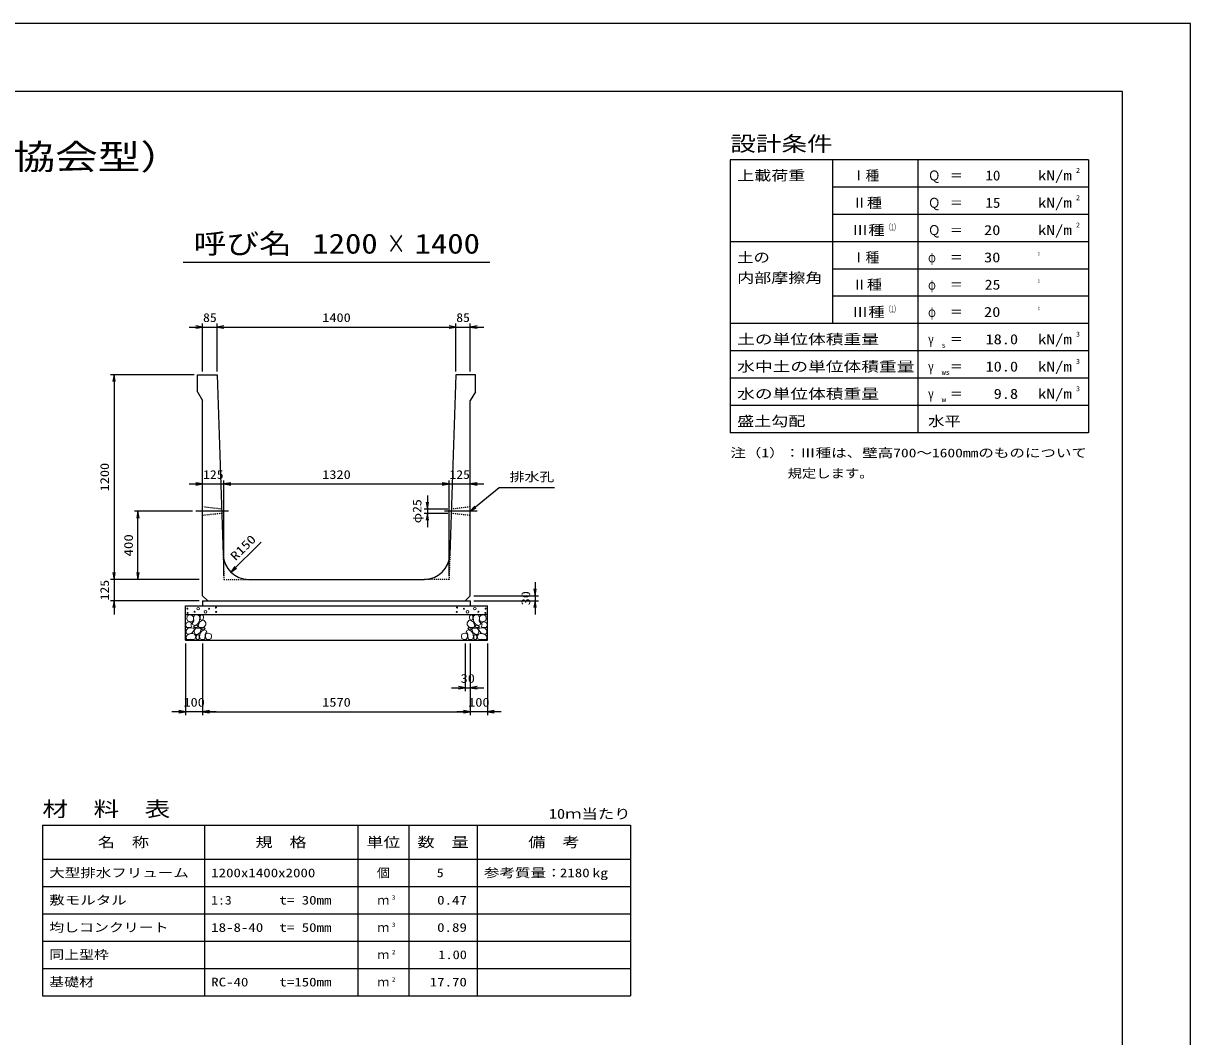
# Model space of a CAD drawing. Units: millimetres at full size. Extents: x 0 to 16820, y 0 to 11880.
# Drawn here: x 9973 to 16820, y 5940 to 11880 of the extents above; entities that cross this region are included whole.
import ezdxf
from ezdxf.enums import TextEntityAlignment as Align

# ---------------------------------------------------------------- set-up
doc = ezdxf.new("R2010")
doc.units = ezdxf.units.MM
doc.linetypes.add('CHAIN', pattern=[18.5, 12, -1.5, 3.5, -1.5])
doc.linetypes.add('DASHED_SPACED', pattern=[12, 6, -6])
for name, color, linetype, lineweight in [('0_2', 7, 'Continuous', 25), ('D-BMK', 2, 'CHAIN', 25), ('D-DCR-HCHn', 4, 'Continuous', 9), ('D-MTR-FRAM', 7, 'Continuous', 25), ('D-MTR-LINE', 7, 'Continuous', 25), ('D-STR-DIM', 7, 'Continuous', 25), ('D-STR-STRn', 1, 'Continuous', 25), ('D-TTL', 2, 'Continuous', 25), ('D-TTL-FRAM', 2, 'Continuous', 25), ('D-TTL-LINE', 7, 'Continuous', 25), ('D-TTL-TXT', 7, 'Continuous', 25)]:
    doc.layers.add(name, color=color, linetype=linetype, lineweight=lineweight)
for name, color, linetype in [('D-DOC', 7, 'Continuous'), ('D-MTR', 7, 'Continuous'), ('D-MTR-TXT', 7, 'Continuous')]:
    doc.layers.add(name, color=color, linetype=linetype)
doc.styles.add('ＭＳ ゴシック', font='')
doc.styles.get('ＭＳ ゴシック').set_extended_font_data('MS Gothic')

# ---------------------------------------------------------------- blocks, each defined once
blk = doc.blocks.new('open_arrow')
at = {"color": 0, "linetype": 'Continuous', "lineweight": -2}
blk.add_lwpolyline([(7.5, 1.25), (0, 0), (7.5, -1.25)], dxfattribs=at)

msp = doc.modelspace()

# ---------------------------------------------------------------- linework, layer by layer
at = {"layer": '0_2'}
msp.add_lwpolyline([(12595, 9020), (12765, 9160), (12805, 9160), (13087.944, 9160)], dxfattribs=at)
at = {"layer": 'D-BMK'}
for p, q in [((11176.667, 9020), (10985, 9020)), ((12635, 9020), (12443.333, 9020))]:
    msp.add_line(p, q, dxfattribs=at)
at = {"layer": 'D-DCR-HCHn'}
for points in [[(10930.46, 8365.356), (10925.26, 8349.753), (10932.194, 8339.352), (10949.53, 8337.618), (10961.366, 8342.699), (10956.464, 8354.954), (10959.932, 8361.889), (10952.997, 8368.823), (10942.596, 8372.29)], [(10963.399, 8408.696), (10947.796, 8412.163), (10933.928, 8405.228), (10932.194, 8389.626), (10935.661, 8377.491), (10952.997, 8372.29), (10965.132, 8372.29), (10970.333, 8380.958), (10970.333, 8400.028)], [(10977.267, 8410.429), (10972.067, 8394.827), (10973.8, 8377.491), (10961.665, 8358.421), (10977.267, 8349.753), (10994.603, 8358.421), (11005.005, 8372.29), (11008.472, 8394.827), (11005.005, 8406.962), (10994.603, 8412.163)], [(11006.739, 8368.823), (10998.071, 8348.02), (11005.005, 8339.352), (11025.808, 8339.352), (11034.476, 8342.819), (11043.144, 8354.954), (11043.144, 8365.356), (11034.476, 8379.224), (11024.074, 8380.958)], [(11010.206, 8406.962), (11010.206, 8386.159), (11018.874, 8380.958), (11027.542, 8386.159), (11029.275, 8398.294), (11027.542, 8408.696), (11015.407, 8412.163)], [(12613.261, 8368.823), (12621.929, 8348.02), (12614.995, 8339.352), (12594.192, 8339.352), (12585.524, 8342.819), (12576.856, 8354.954), (12576.856, 8365.356), (12585.524, 8379.224), (12595.926, 8380.958)], [(12609.794, 8406.962), (12609.794, 8386.159), (12601.126, 8380.958), (12592.458, 8386.159), (12590.725, 8398.294), (12592.458, 8408.696), (12604.593, 8412.163)], [(12642.733, 8410.429), (12647.933, 8394.827), (12646.2, 8377.491), (12658.335, 8358.421), (12642.733, 8349.753), (12625.397, 8358.421), (12614.995, 8372.29), (12611.528, 8394.827), (12614.995, 8406.962), (12625.397, 8412.163)], [(12656.601, 8408.696), (12672.204, 8412.163), (12686.072, 8405.228), (12687.806, 8389.626), (12684.339, 8377.491), (12667.003, 8372.29), (12654.868, 8372.29), (12649.667, 8380.958), (12649.667, 8400.028)], [(12689.54, 8365.356), (12694.74, 8349.753), (12687.806, 8339.352), (12670.47, 8337.618), (12658.634, 8342.699), (12663.536, 8354.954), (12660.068, 8361.889), (12667.003, 8368.823), (12677.404, 8372.29)], [(10963.366, 8307.757), (10976.208, 8327.019), (10974.603, 8331.834), (10956.946, 8336.65), (10940.894, 8335.045), (10929.658, 8325.414), (10928.052, 8314.177), (10929.658, 8302.941), (10942.499, 8299.731)], [(10969.787, 8267.627), (10981.023, 8272.443), (10984.234, 8288.494), (10977.813, 8299.731), (10966.577, 8302.941), (10952.13, 8301.336), (10936.078, 8294.915), (10928.052, 8285.284), (10928.052, 8274.048), (10932.868, 8267.627), (10952.13, 8269.232)], [(10980.735, 8349.753), (10972.067, 8342.819), (10975.534, 8337.618), (10987.669, 8337.618), (10992.87, 8339.352), (10996.337, 8346.286), (10991.136, 8351.487)], [(11008.311, 8307.757), (11016.337, 8327.019), (11009.916, 8335.045), (10990.654, 8335.045), (10982.628, 8331.834), (10974.603, 8320.598), (10974.603, 8310.967), (10982.628, 8298.125), (10992.259, 8296.52)], [(11005.101, 8272.443), (11005.101, 8291.705), (10997.075, 8296.52), (10989.049, 8291.705), (10987.444, 8280.469), (10989.049, 8270.837), (11000.285, 8267.627)], [(11035.599, 8269.232), (11040.415, 8283.679), (11038.81, 8299.731), (11050.046, 8317.388), (11035.599, 8325.414), (11019.548, 8317.388), (11009.916, 8304.546), (11006.706, 8283.679), (11009.916, 8272.443), (11019.548, 8267.627)], [(11032.389, 8325.414), (11040.415, 8331.834), (11037.204, 8336.65), (11025.968, 8336.65), (11021.153, 8335.045), (11017.942, 8328.624), (11022.758, 8323.808)], [(11048.441, 8270.837), (11062.887, 8267.627), (11075.729, 8274.048), (11077.334, 8288.494), (11074.124, 8299.731), (11058.072, 8304.546), (11046.836, 8304.546), (11042.02, 8296.52), (11042.02, 8278.863)], [(12571.559, 8270.837), (12557.113, 8267.627), (12544.271, 8274.048), (12542.666, 8288.494), (12545.876, 8299.731), (12561.928, 8304.546), (12573.164, 8304.546), (12577.98, 8296.52), (12577.98, 8278.863)], [(12584.401, 8269.232), (12579.585, 8283.679), (12581.19, 8299.731), (12569.954, 8317.388), (12584.401, 8325.414), (12600.452, 8317.388), (12610.084, 8304.546), (12613.294, 8283.679), (12610.084, 8272.443), (12600.452, 8267.627)], [(12587.611, 8325.414), (12579.585, 8331.834), (12582.796, 8336.65), (12594.032, 8336.65), (12598.847, 8335.045), (12602.058, 8328.624), (12597.242, 8323.808)], [(12611.689, 8307.757), (12603.663, 8327.019), (12610.084, 8335.045), (12629.346, 8335.045), (12637.372, 8331.834), (12645.397, 8320.598), (12645.397, 8310.967), (12637.372, 8298.125), (12627.741, 8296.52)], [(12614.899, 8272.443), (12614.899, 8291.705), (12622.925, 8296.52), (12630.951, 8291.705), (12632.556, 8280.469), (12630.951, 8270.837), (12619.715, 8267.627)], [(12639.265, 8349.753), (12647.933, 8342.819), (12644.466, 8337.618), (12632.331, 8337.618), (12627.13, 8339.352), (12623.663, 8346.286), (12628.864, 8351.487)], [(12650.213, 8267.627), (12638.977, 8272.443), (12635.766, 8288.494), (12642.187, 8299.731), (12653.423, 8302.941), (12667.87, 8301.336), (12683.922, 8294.915), (12691.948, 8285.284), (12691.948, 8274.048), (12687.132, 8267.627), (12667.87, 8269.232)], [(12656.634, 8307.757), (12643.792, 8327.019), (12645.397, 8331.834), (12663.054, 8336.65), (12679.106, 8335.045), (12690.342, 8325.414), (12691.948, 8314.177), (12690.342, 8302.941), (12677.501, 8299.731)]]:
    msp.add_lwpolyline(points, close=True, dxfattribs=at)
for centre, radius in [((10935.727, 8448.955), 3), ((10936.869, 8423.91), 3), ((10977.292, 8430.752), 3), ((10998.336, 8448.955), 7.5), ((11041.664, 8429.961), 7.5), ((11062.708, 8448.164), 3), ((11103.131, 8455.006), 3), ((11104.273, 8429.961), 3), ((12515.727, 8429.961), 3), ((12516.869, 8455.006), 3), ((12557.292, 8448.164), 3), ((12578.336, 8429.961), 7.5), ((12621.664, 8448.955), 7.5), ((12642.708, 8430.752), 3), ((12683.131, 8423.91), 3), ((12684.273, 8448.955), 3)]:
    msp.add_circle(centre, radius, dxfattribs=at)
at = {"layer": 'D-MTR-FRAM'}
for p, q in [((10085, 7180), (13535, 7180)), ((10085, 7180), (10085, 6180)), ((13535, 7180), (13535, 6180)), ((10085, 6180), (13535, 6180))]:
    msp.add_line(p, q, dxfattribs=at)
at = {"layer": 'D-MTR-LINE'}
for p, q in [((11035, 7180), (11035, 6180)), ((11935, 7180), (11935, 6180)), ((12235, 7180), (12235, 6180)), ((12635, 7180), (12635, 6180)), ((10085, 6980), (13535, 6980)), ((10085, 6820), (13535, 6820)), ((10085, 6660), (13535, 6660)), ((10085, 6500), (13535, 6500)), ((10085, 6340), (13535, 6340))]:
    msp.add_line(p, q, dxfattribs=at)
at = {"layer": 'D-STR-DIM'}
for p, q in [((10945, 10100), (11190, 10100)), ((11025, 9840), (11025, 10120)), ((11110, 9840), (11110, 10120)), ((11110, 9840), (11110, 10120)), ((11110, 10100), (12510, 10100)), ((12430, 10100), (12675, 10100)), ((12510, 9840), (12510, 10120)), ((12510, 9840), (12510, 10120)), ((12595, 9840), (12595, 10120)), ((10975, 9820), (10485, 9820)), ((10505, 9820), (10505, 8620)), ((10945, 9180), (11230, 9180)), ((11150, 8640), (11150, 9200)), ((11150, 8640), (11150, 9200)), ((11150, 9180), (12470, 9180)), ((12390, 9180), (12675, 9180)), ((12470, 8640), (12470, 9200)), ((12470, 8640), (12470, 9200)), ((12343.333, 9112.5), (12343.333, 8927.5)), ((10965, 9020), (10625, 9020)), ((10645, 8620), (10645, 9020)), ((12463.75, 9032.5), (12323.333, 9032.5)), ((12462.917, 9007.5), (12323.333, 9007.5)), ((11190.799, 8662.182), (11367.576, 8838.958)), ((10505, 8700), (10505, 8415)), ((11005, 8620), (10485, 8620)), ((11005, 8620), (10485, 8620)), ((11005, 8620), (10625, 8620)), ((12975, 8605), (12975, 8415)), ((11005, 8495), (10485, 8495)), ((12615, 8525), (12995, 8525)), ((12615, 8495), (12995, 8495)), ((10925, 8245), (10925, 7825)), ((11025, 8245), (11025, 7825)), ((11025, 8245), (11025, 7825)), ((12565, 8245), (12565, 7965)), ((12595, 8245), (12595, 7825)), ((12595, 8245), (12595, 7825)), ((12595, 8245), (12595, 7965)), ((12695, 8245), (12695, 7825)), ((12485, 7985), (12675, 7985)), ((11105, 7845), (10845, 7845)), ((11025, 7845), (12595, 7845)), ((12775, 7845), (12515, 7845))]:
    msp.add_line(p, q, dxfattribs=at)
at = {"layer": 'D-STR-STRn'}
for p, q in [((10995, 9820), (11110, 9820)), ((10995, 9720), (10995, 9820)), ((11110, 9820), (11145.167, 8765.003)), ((12510, 9820), (12474.833, 8765.003)), ((12625, 9820), (12510, 9820)), ((12625, 9720), (12625, 9820)), ((10995, 9720), (11025, 9670)), ((11025, 8525), (11025, 9670)), ((12625, 9720), (12595, 9670)), ((12595, 8525), (12595, 9670)), ((11295.083, 8620), (12324.917, 8620)), ((11025, 8525), (11055, 8495)), ((11025, 8495), (12595, 8495)), ((11025, 8495), (11025, 8465)), ((12595, 8525), (12565, 8495)), ((12595, 8495), (12595, 8465)), ((10925, 8265), (10925, 8465)), ((10925, 8465), (12695, 8465)), ((12695, 8265), (12695, 8465)), ((10925, 8415), (12695, 8415)), ((10925, 8265), (12695, 8265))]:
    msp.add_line(p, q, dxfattribs=at)
at = {"layer": 'D-STR-STRn', "color": 2, "linetype": 'DASHED_SPACED'}
for p, q in [((11136.25, 9032.5), (11025, 9045)), ((12595, 9045), (12483.75, 9032.5)), ((11137.083, 9007.5), (11025, 8995)), ((12595, 8995), (12482.917, 9007.5)), ((11145.167, 8765.003), (11150, 8620)), ((12474.833, 8765.003), (12470, 8620)), ((11150, 8620), (11295.083, 8620)), ((12470, 8620), (12324.917, 8620))]:
    msp.add_line(p, q, dxfattribs=at)
at = {"layer": 'D-STR-STRn'}
for centre, start, end in [((11295.083, 8770), 181.90915, 270), ((12324.917, 8770), 270, 358.09085)]:
    msp.add_arc(centre, 150, start, end, dxfattribs=at)
at = {"layer": 'D-TTL'}
for points in [[(0, 0), (16820, 0), (16820, 11880), (0, 11880)], [(400, 400), (16420, 400), (16420, 11480), (400, 11480)]]:
    msp.add_lwpolyline(points, close=True, dxfattribs=at)
at = {"layer": 'D-TTL-FRAM'}
for p, q in [((16220, 11080), (14120, 11080)), ((14120, 11080), (14120, 9480)), ((16220, 11080), (16220, 9480)), ((16220, 9480), (14120, 9480))]:
    msp.add_line(p, q, dxfattribs=at)
at = {"layer": 'D-TTL-LINE'}
for p, q in [((14720, 11080), (14720, 10120)), ((15220, 11080), (15220, 9480)), ((16220, 10920), (14720, 10920)), ((16220, 10760), (14720, 10760)), ((16220, 10600), (14120, 10600)), ((16220, 10440), (14720, 10440)), ((16220, 10280), (14720, 10280)), ((16220, 10120), (14120, 10120)), ((16220, 9960), (14120, 9960)), ((16220, 9800), (14120, 9800)), ((16220, 9640), (14120, 9640))]:
    msp.add_line(p, q, dxfattribs=at)
at = {"layer": 'D-TTL-TXT'}
msp.add_line((10910, 10480), (12710, 10480), dxfattribs=at)

# ---------------------------------------------------------------- block references
at = {"layer": '0_2', "xscale": 5.33, "yscale": 5.33, "rotation": 39.5}
msp.add_blockref('open_arrow', (12595, 9020), dxfattribs=at)
at = {"layer": 'D-STR-DIM', "xscale": 5.33, "yscale": 5.33}
for p, rotation in [((11025, 10100), 180), ((12510, 10100), 180), ((12510, 10100), 180), ((10505, 9820), 270), ((11025, 9180), 180), ((12470, 9180), 180), ((12470, 9180), 180), ((12343.333, 9032.5), 90), ((10645, 9020), 270), ((12343.333, 9007.5), 270), ((10505, 8620), 90), ((10505, 8620), 90), ((10645, 8620), 90), ((11190.799, 8662.182), 45), ((12975, 8525), 90), ((10505, 8495), 270), ((12975, 8495), 270), ((12565, 7985), 180), ((10925, 7845), 180), ((12595, 7845), 180), ((12595, 7845), 180)]:
    msp.add_blockref('open_arrow', p, dxfattribs=dict(at, rotation=rotation))
for p in [(11110, 10100), (11110, 10100), (12595, 10100), (11150, 9180), (11150, 9180), (12595, 9180), (12595, 7985), (11025, 7845), (11025, 7845), (12695, 7845)]:
    msp.add_blockref('open_arrow', p, dxfattribs=at)

# ---------------------------------------------------------------- texts
at = {"layer": '0_2', "style": 'ＭＳ ゴシック', "width": 1.25}
msp.add_text('排水孔', height=51.32, dxfattribs=at).set_placement((12825, 9180), align=Align.BOTTOM_LEFT)
at = {"layer": 'D-DOC', "style": 'ＭＳ ゴシック'}
for s, width, p in [('注（1）：Ⅲ種は、壁高700～1600mmのものについて', 1.3, (14120, 9320.667)), ('\u3000\u3000\u3000\u3000規定します。', 1.2, (14120, 9200.667))]:
    msp.add_text(s, height=51.32, dxfattribs=dict(at, width=width)).set_placement(p, align=Align.BOTTOM_LEFT)
at = {"layer": 'D-MTR', "style": 'ＭＳ ゴシック', "width": 1.25}
msp.add_text('材\u3000料\u3000表', height=87.98, dxfattribs=at).set_placement((10085, 7204), align=Align.BOTTOM_LEFT)
at = {"layer": 'D-MTR', "style": 'ＭＳ ゴシック', "width": 1.2}
msp.add_text('10ｍ当たり', height=58.65, dxfattribs=at).set_placement((13535, 7199.333), align=Align.BOTTOM_RIGHT)
at = {"layer": 'D-MTR-TXT', "style": 'ＭＳ ゴシック'}
for s, height, width, p in [('名\u3000称', 58.65, 1.25, (10560, 7080)), ('規\u3000格', 58.65, 1.25, (11485, 7080)), ('単位', 58.65, 1.25, (12085, 7080)), ('数\u3000量', 58.65, 1.25, (12435, 7080)), ('備\u3000考', 58.65, 1.25, (13085, 7080)), ('個', 51.32, 1.1, (12085, 6900))]:
    msp.add_text(s, height=height, dxfattribs=dict(at, width=width)).set_placement(p, align=Align.MIDDLE_CENTER)
for s, width, p in [('大型排水フリューム', 1.3, (10125, 6900)), ('1200x1400x2000', 1.25, (11075, 6900)), ('参考質量：    kg', 1.3, (12675, 6900)), ('敷モルタル', 1.3, (10125, 6740)), ('1:3', 1.15, (11075, 6740)), ('t= 30mm', 1.25, (11475, 6740)), ('均しコンクリート', 1.25, (10125, 6580)), ('18-8-40', 1.25, (11075, 6580)), ('t= 50mm', 1.25, (11475, 6580)), ('同上型枠', 1.25, (10125, 6420)), ('基礎材', 1.25, (10125, 6260)), ('RC-40', 1.25, (11075, 6260)), ('t=150mm', 1.25, (11475, 6260))]:
    msp.add_text(s, height=51.32, dxfattribs=dict(at, width=width)).set_placement(p, align=Align.MIDDLE_LEFT)
for s, width, p in [('5', 1.15, (12438.553, 6900)), ('2180', 1.25, (13295, 6900)), ('0.47', 1.25, (12575, 6740)), ('0.89', 1.25, (12575, 6580)), ('1.00', 1.2, (12575, 6420)), ('17.70', 1.25, (12575, 6260))]:
    msp.add_text(s, height=51.32, dxfattribs=dict(at, width=width)).set_placement(p, align=Align.MIDDLE_RIGHT)
for p in [(12085, 6740), (12085, 6580), (12085, 6420), (12085, 6260)]:
    msp.add_text('ｍ', height=51.32, dxfattribs=at).set_placement(p, align=Align.MIDDLE_CENTER)
at = {"layer": 'D-MTR-TXT', "style": 'ＭＳ ゴシック', "width": 1.15}
for s, p in [('3', (12135, 6735.333)), ('3', (12135, 6575.333)), ('2', (12135, 6415.333)), ('2', (12135, 6255.333))]:
    msp.add_text(s, height=25.66, dxfattribs=at).set_placement(p, align=Align.BOTTOM_LEFT)
at = {"layer": 'D-STR-DIM', "style": 'ＭＳ ゴシック'}
for s, width, p in [('85', 1.15, (11067.5, 10155)), ('1400', 1.2, (11810, 10155)), ('85', 1.15, (12552.5, 10155)), ('125', 1.15, (11087.5, 9235)), ('1320', 1.2, (11810, 9235)), ('125', 1.15, (12532.5, 9235)), ('30', 1.2, (12580, 8040)), ('100', 1.2, (10975, 7900)), ('1570', 1.2, (11810, 7900)), ('100', 1.2, (12645, 7900))]:
    msp.add_text(s, height=51.32, dxfattribs=dict(at, width=width)).set_placement(p, align=Align.MIDDLE_CENTER)
for s, width, p in [('1200', 1.2, (10450, 9220)), ('φ25', 1.15, (12282.648, 9020)), ('400', 1.25, (10590, 8820)), ('125', 1.15, (10450, 8557.5)), ('30', 1.2, (12920, 8510))]:
    msp.add_text(s, height=51.32, rotation=90, dxfattribs=dict(at, width=width)).set_placement(p, align=Align.MIDDLE_CENTER)
at = {"layer": 'D-STR-DIM', "style": 'ＭＳ ゴシック', "width": 1.25}
msp.add_text('R150', height=51.32, rotation=45, dxfattribs=at).set_placement((11229.739, 8716.207), align=Align.BOTTOM_LEFT)
at = {"layer": 'D-TTL-TXT', "style": 'ＭＳ ゴシック'}
for s, height, width, p in [('設計条件', 87.98, 1.25, (14120, 11104)), ('上載荷重', 58.65, 1.25, (14160, 10941.333)), ('2', 29.33, 1.15, (16148, 10994.667)), ('Ｑ', 58.65, 0.9, (15280, 10941.333)), ('＝', 58.65, 0.95, (15408, 10941.333)), ('kN/m', 58.65, 1.25, (15924, 10941.333)), ('Ⅱ種', 58.65, 1.1, (14833.333, 10781.333)), ('Ｑ', 58.65, 0.9, (15280, 10781.333)), ('＝', 58.65, 0.95, (15408, 10781.333)), ('kN/m', 58.65, 1.25, (15924, 10781.333)), ('2', 29.33, 1.15, (16148, 10834.667)), ('Ⅲ種', 58.65, 1.2, (14833.333, 10621.333)), ('（1）', 36.66, 0.6, (15031.179, 10655.282)), ('Ｑ', 58.65, 0.9, (15280, 10621.333)), ('＝', 58.65, 0.95, (15408, 10621.333)), ('kN/m', 58.65, 1.25, (15924, 10621.333)), ('2', 29.33, 1.15, (16148, 10674.667)), ('土の', 58.65, 1.2, (14160, 10461.333)), ('φ', 58.65, 0.75, (15280, 10461.333)), ('＝', 58.65, 0.95, (15408, 10461.333)), ('°', 58.65, 0.3, (15924, 10461.333)), ('内部摩擦角', 58.65, 1.25, (14160, 10341.333)), ('Ⅱ種', 58.65, 1.1, (14833.333, 10301.333)), ('φ', 58.65, 0.75, (15280, 10301.333)), ('＝', 58.65, 0.95, (15408, 10301.333)), ('°', 58.65, 0.3, (15924, 10301.333)), ('Ⅲ種', 58.65, 1.2, (14833.333, 10141.333)), ('（1）', 36.66, 0.6, (15031.179, 10175.282)), ('φ', 58.65, 0.75, (15280, 10141.333)), ('°', 58.65, 0.3, (15924, 10141.333)), ('＝', 58.65, 0.95, (15408, 10141.333)), ('土の単位体積重量', 58.65, 1.3, (14160, 9981.333)), ('3', 29.33, 1.15, (16148, 10034.667)), ('γ', 58.65, 0.75, (15280, 9981.333)), ('s', 29.33, 1.15, (15360, 9970.667)), ('＝', 58.65, 0.95, (15408, 9981.333)), ('kN/m', 58.65, 1.25, (15924, 9981.333)), ('水中土の単位体積重量', 58.65, 1.3, (14160, 9821.333)), ('γ', 58.65, 0.75, (15280, 9821.333)), ('＝', 58.65, 0.95, (15408, 9821.333)), ('kN/m', 58.65, 1.25, (15924, 9821.333)), ('3', 29.33, 1.15, (16148, 9874.667)), ('ws', 29.33, 1.2, (15360, 9810.667)), ('水の単位体積重量', 58.65, 1.3, (14160, 9661.333)), ('γ', 58.65, 0.75, (15280, 9661.333)), ('kN/m', 58.65, 1.25, (15924, 9661.333)), ('3', 29.33, 1.15, (16148, 9714.667)), ('w', 29.33, 1.25, (15360, 9650.667)), ('＝', 58.65, 0.95, (15408, 9661.333)), ('盛土勾配', 58.65, 1.25, (14160, 9501.333)), ('水平', 58.65, 1.2, (15280, 9501.333))]:
    msp.add_text(s, height=height, dxfattribs=dict(at, width=width)).set_placement(p, align=Align.BOTTOM_LEFT)
for s, height, width, p in [('大型排水フリューム（農業土木事業協会型）', 146.6, 1.25, (8410, 10980)), ('呼び名', 117.3, 1.2, (11260, 10495)), ('1200', 117.3, 1.2, (11860, 10495)), ('×', 117.3, 0.7, (12160, 10495)), ('1400', 117.3, 1.2, (12460, 10495))]:
    msp.add_text(s, height=height, dxfattribs=dict(at, width=width)).set_placement(p, align=Align.BOTTOM_CENTER)
for p in [(14833.333, 10941.333), (14833.333, 10461.333)]:
    msp.add_text('Ⅰ種', height=58.65, dxfattribs=at).set_placement(p, align=Align.BOTTOM_LEFT)
for s, width, p in [('10', 1.1, (15704, 10941.333)), ('15', 1.1, (15704, 10781.333)), ('20', 1.2, (15704, 10621.333)), ('30', 1.2, (15704, 10461.333)), ('25', 1.15, (15704, 10301.333)), ('20', 1.2, (15704, 10141.333)), ('18.0', 1.2, (15808, 9981.333)), ('10.0', 1.2, (15808, 9821.333)), ('9.8', 1.2, (15808, 9661.333))]:
    msp.add_text(s, height=58.65, dxfattribs=dict(at, width=width)).set_placement(p, align=Align.BOTTOM_RIGHT)

doc.saveas('drawing.dxf')
